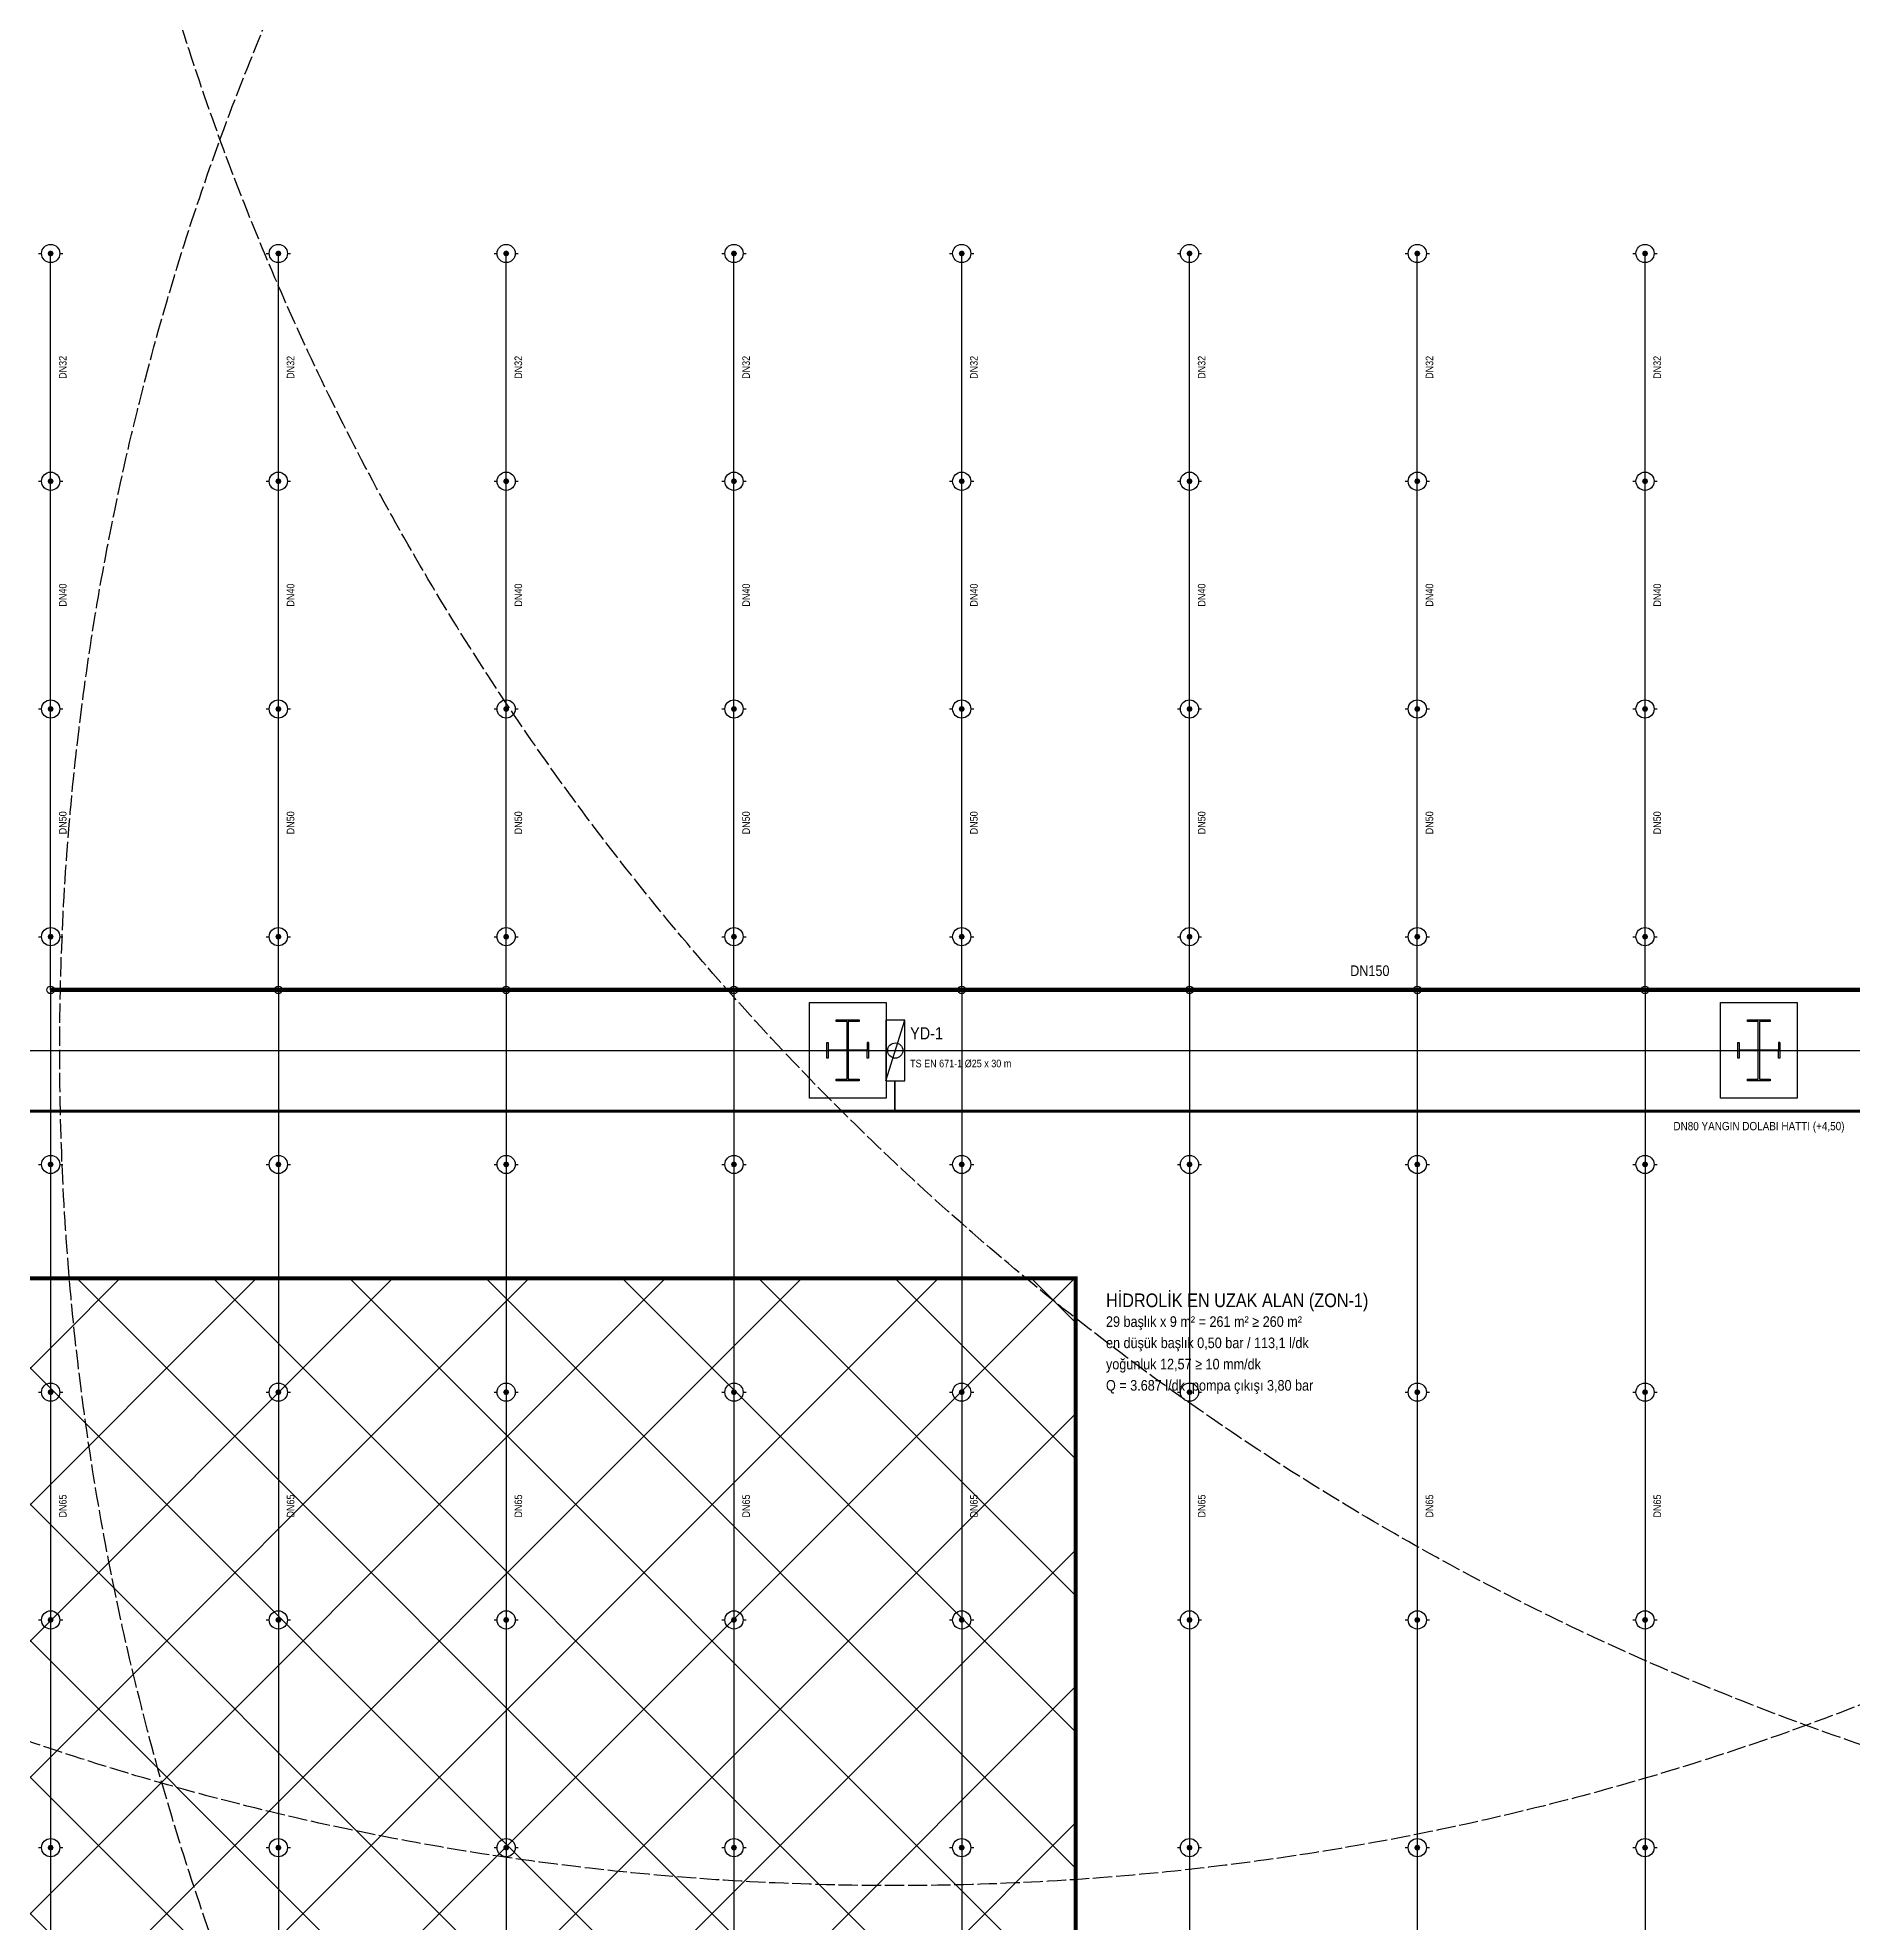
# Model space of a CAD drawing. Header units: centimetres. Extents: x 183171 to 202211, y -17274 to 19108.
# Drawn here: x 185542 to 187932, y 9508 to 11990 of the extents above; entities that cross this region are included whole.
import ezdxf
from ezdxf.enums import TextEntityAlignment as Align

# ---------------------------------------------------------------- set-up
doc = ezdxf.new("R2010")
doc.units = ezdxf.units.CM
doc.header["$LTSCALE"] = 20
doc.linetypes.add('DASHED', pattern=[1.524, 1.27, -0.254])
for name, color, linetype in [('ROTAS-MIMARI', 8, 'CONTINUOUS'), ('ROTAS-MIMARI-AKS', 8, 'CONTINUOUS'), ('ROTAS-MIMARI-KOLON', 8, 'CONTINUOUS'), ('ROTAS-YANGIN-ALAN', 6, 'CONTINUOUS'), ('ROTAS-YANGIN-BASLIK', 1, 'CONTINUOUS'), ('ROTAS-YANGIN-CAP', 2, 'CONTINUOUS'), ('ROTAS-YANGIN-DOLAP', 30, 'CONTINUOUS'), ('ROTAS-YANGIN-DOLAP-BORU', 30, 'CONTINUOUS'), ('ROTAS-YANGIN-DOLAP-ETKI', 9, 'DASHED'), ('ROTAS-YANGIN-SPR-ANA', 1, 'CONTINUOUS'), ('ROTAS-YANGIN-SPR-BORU', 1, 'CONTINUOUS')]:
    doc.layers.add(name, color=color, linetype=linetype)
doc.styles.add('ROTAS', font='arial.ttf')

# ---------------------------------------------------------------- blocks, each defined once
blk = doc.blocks.new('ROTAS-SMB-SPR-DIK')
h = blk.add_hatch(color=256)
h.dxf.hatch_style = 1
h.paths.add_polyline_path([(4, 0), (2.8, 2.8), (0, 4), (-2.8, 2.8), (-4, 0), (-2.8, -2.8), (0, -4), (2.8, -2.8)])
for p, q in [((-16, 0), (-12, 0)), ((12, 0), (16, 0))]:
    blk.add_line(p, q)
blk.add_circle((0, 0), 12)
blk = doc.blocks.new('ROTAS-SMB-DOLAP-PLAN')
blk.add_line((0, -40), (25, 40))
blk.add_lwpolyline([(0, -40), (25, -40), (25, 40), (0, 40)], close=True)
blk.add_circle((12.5, 0), 10)

msp = doc.modelspace()

# ---------------------------------------------------------------- hatches: boundary and pattern name
at = {"layer": 'ROTAS-YANGIN-ALAN'}
h = msp.add_hatch(dxfattribs=at)
h.set_pattern_fill('ANSI37', scale=40)
h.paths.add_polyline_path([(185409, 8256), (186909, 8256), (186909, 10356), (185409, 10356)])

# ---------------------------------------------------------------- linework, layer by layer
at = {"layer": 'ROTAS-MIMARI'}
for points in [[(186558.3, 10719.3), (186659.3, 10719.3), (186659.3, 10593.3), (186558.3, 10593.3), (186558.3, 10719.3)], [(187758.3, 10719.3), (187859.3, 10719.3), (187859.3, 10593.3), (187758.3, 10593.3), (187758.3, 10719.3)]]:
    msp.add_lwpolyline(points, dxfattribs=at)
at = {"layer": 'ROTAS-MIMARI-AKS'}
msp.add_lwpolyline([(184958.8, 10656.3), (200258.8, 10656.3)], dxfattribs=at)
at = {"layer": 'ROTAS-MIMARI-KOLON'}
for points in [[(186593.8, 10694.3), (186593.8, 10696.3)], [(186593.8, 10696.3), (186623.8, 10696.3)], [(186608, 10694.3), (186593.8, 10694.3)], [(186608, 10618.3), (186608, 10694.3)], [(186623.8, 10694.3), (186609.5, 10694.3)], [(186609.5, 10694.3), (186609.5, 10618.3)], [(186623.8, 10696.3), (186623.8, 10694.3)], [(187793.8, 10696.3), (187793.8, 10696.3)], [(187793.8, 10696.3), (187793.8, 10696.3)], [(187793.8, 10694.3), (187793.8, 10696.3)], [(187793.8, 10696.3), (187823.8, 10696.3)], [(187808, 10694.3), (187793.8, 10694.3)], [(187808, 10618.3), (187808, 10694.3)], [(187823.8, 10694.3), (187809.5, 10694.3)], [(187809.5, 10694.3), (187809.5, 10618.3)], [(187823.8, 10696.3), (187823.8, 10694.3)], [(186581.3, 10645.8), (186581.3, 10666.8)], [(186581.3, 10666.8), (186583, 10666.8)], [(186583, 10666.8), (186583, 10656.8)], [(186583, 10656.8), (186634.6, 10656.8)], [(186634.6, 10655.7), (186583, 10655.7)], [(186583, 10655.7), (186583, 10645.8)], [(186636.3, 10666.8), (186634.6, 10666.8)], [(186634.6, 10666.8), (186634.6, 10656.8)], [(186634.6, 10645.8), (186634.6, 10655.7)], [(186636.3, 10666.8), (186636.3, 10645.8)], [(187781.3, 10645.8), (187781.3, 10666.8)], [(187781.3, 10666.8), (187783, 10666.8)], [(187783, 10666.8), (187783, 10656.8)], [(187783, 10656.8), (187834.6, 10656.8)], [(187834.6, 10655.7), (187783, 10655.7)], [(187783, 10655.7), (187783, 10645.8)], [(187836.3, 10666.8), (187834.6, 10666.8)], [(187834.6, 10666.8), (187834.6, 10656.8)], [(187834.6, 10645.8), (187834.6, 10655.7)], [(187836.3, 10666.8), (187836.3, 10645.8)], [(186583, 10645.8), (186581.3, 10645.8)], [(186636.3, 10645.8), (186634.6, 10645.8)], [(187783, 10645.8), (187781.3, 10645.8)], [(187836.3, 10645.8), (187834.6, 10645.8)], [(186593.8, 10616.3), (186593.8, 10618.3)], [(186593.8, 10618.3), (186608, 10618.3)], [(186623.8, 10616.3), (186593.8, 10616.3)], [(186609.5, 10618.3), (186623.8, 10618.3)], [(186623.8, 10618.3), (186623.8, 10616.3)], [(187793.8, 10616.3), (187793.8, 10618.3)], [(187793.8, 10618.3), (187808, 10618.3)], [(187823.8, 10616.3), (187793.8, 10616.3)], [(187809.5, 10618.3), (187823.8, 10618.3)], [(187823.8, 10618.3), (187823.8, 10616.3)]]:
    msp.add_lwpolyline(points, dxfattribs=at)
at = {"layer": 'ROTAS-YANGIN-ALAN', "const_width": 5}
msp.add_lwpolyline([(185409, 8256), (186909, 8256), (186909, 10356), (185409, 10356)], close=True, dxfattribs=at)
at = {"layer": 'ROTAS-YANGIN-DOLAP-BORU'}
for points, const_width in [([(186671, 10576), (186671, 10616)], 2), ([(184609, 10576), (198639, 10576)], 4)]:
    msp.add_lwpolyline(points, dxfattribs=dict(at, const_width=const_width))
at = {"layer": 'ROTAS-YANGIN-DOLAP-ETKI'}
for centre in [(186671, 13056), (189071, 13056), (186671, 10656), (189071, 10656)]:
    msp.add_circle(centre, 3500, dxfattribs=at)
at = {"layer": 'ROTAS-YANGIN-SPR-ANA', "const_width": 6}
msp.add_lwpolyline([(192509, 10736), (185559, 10736)], dxfattribs=at)
at = {"layer": 'ROTAS-YANGIN-SPR-ANA'}
for centre in [(185559, 10736), (185859, 10736), (186159, 10736), (186459, 10736), (186759, 10736), (187059, 10736), (187359, 10736), (187659, 10736)]:
    msp.add_circle(centre, 5, dxfattribs=at)
at = {"layer": 'ROTAS-YANGIN-SPR-BORU'}
for p, q in [((185559, 11406), (185559, 11706)), ((185859, 11406), (185859, 11706)), ((186159, 11406), (186159, 11706)), ((186459, 11406), (186459, 11706)), ((186759, 11406), (186759, 11706)), ((187059, 11406), (187059, 11706)), ((187359, 11406), (187359, 11706)), ((187659, 11406), (187659, 11706)), ((185559, 11106), (185559, 11406)), ((185859, 11106), (185859, 11406)), ((186159, 11106), (186159, 11406)), ((186459, 11106), (186459, 11406)), ((186759, 11106), (186759, 11406)), ((187059, 11106), (187059, 11406)), ((187359, 11106), (187359, 11406)), ((187659, 11106), (187659, 11406)), ((185559, 10806), (185559, 11106)), ((185859, 10806), (185859, 11106)), ((186159, 10806), (186159, 11106)), ((186459, 10806), (186459, 11106)), ((186759, 10806), (186759, 11106)), ((187059, 10806), (187059, 11106)), ((187359, 10806), (187359, 11106)), ((187659, 10806), (187659, 11106)), ((185559, 10736), (185559, 10806)), ((185859, 10736), (185859, 10806)), ((186159, 10736), (186159, 10806)), ((186459, 10736), (186459, 10806)), ((186759, 10736), (186759, 10806)), ((187059, 10736), (187059, 10806)), ((187359, 10736), (187359, 10806)), ((187659, 10736), (187659, 10806)), ((185559, 10736), (185559, 10506)), ((185859, 10736), (185859, 10506)), ((186159, 10736), (186159, 10506)), ((186459, 10736), (186459, 10506)), ((186759, 10736), (186759, 10506)), ((187059, 10736), (187059, 10506)), ((187359, 10736), (187359, 10506)), ((187659, 10736), (187659, 10506)), ((185559, 10506), (185559, 10206)), ((185859, 10506), (185859, 10206)), ((186159, 10506), (186159, 10206)), ((186459, 10506), (186459, 10206)), ((186759, 10506), (186759, 10206)), ((187059, 10506), (187059, 10206)), ((187359, 10506), (187359, 10206)), ((187659, 10506), (187659, 10206)), ((185559, 10206), (185559, 9906)), ((185859, 10206), (185859, 9906)), ((186159, 10206), (186159, 9906)), ((186459, 10206), (186459, 9906)), ((186759, 10206), (186759, 9906)), ((187059, 10206), (187059, 9906)), ((187359, 10206), (187359, 9906)), ((187659, 10206), (187659, 9906)), ((185559, 9906), (185559, 9606)), ((185859, 9906), (185859, 9606)), ((186159, 9906), (186159, 9606)), ((186459, 9906), (186459, 9606)), ((186759, 9906), (186759, 9606)), ((187059, 9906), (187059, 9606)), ((187359, 9906), (187359, 9606)), ((187659, 9906), (187659, 9606)), ((185559, 9606), (185559, 9306)), ((185859, 9606), (185859, 9306)), ((186159, 9606), (186159, 9306)), ((186459, 9606), (186459, 9306)), ((186759, 9606), (186759, 9306)), ((187059, 9606), (187059, 9306)), ((187359, 9606), (187359, 9306)), ((187659, 9606), (187659, 9306))]:
    msp.add_line(p, q, dxfattribs=at)

# ---------------------------------------------------------------- block references
at = {"layer": 'ROTAS-YANGIN-BASLIK'}
for p in [(185559, 11706), (185859, 11706), (186159, 11706), (186459, 11706), (186759, 11706), (187059, 11706), (187359, 11706), (187659, 11706), (185559, 11406), (185859, 11406), (186159, 11406), (186459, 11406), (186759, 11406), (187059, 11406), (187359, 11406), (187659, 11406), (185559, 11106), (185859, 11106), (186159, 11106), (186459, 11106), (186759, 11106), (187059, 11106), (187359, 11106), (187659, 11106), (185559, 10806), (185859, 10806), (186159, 10806), (186459, 10806), (186759, 10806), (187059, 10806), (187359, 10806), (187659, 10806), (185559, 10506), (185859, 10506), (186159, 10506), (186459, 10506), (186759, 10506), (187059, 10506), (187359, 10506), (187659, 10506), (185559, 10206), (185859, 10206), (186159, 10206), (186459, 10206), (186759, 10206), (187059, 10206), (187359, 10206), (187659, 10206), (185559, 9906), (185859, 9906), (186159, 9906), (186459, 9906), (186759, 9906), (187059, 9906), (187359, 9906), (187659, 9906), (185559, 9606), (185859, 9606), (186159, 9606), (186459, 9606), (186759, 9606), (187059, 9606), (187359, 9606), (187659, 9606)]:
    msp.add_blockref('ROTAS-SMB-SPR-DIK', p, dxfattribs=at)
at = {"layer": 'ROTAS-YANGIN-DOLAP'}
msp.add_blockref('ROTAS-SMB-DOLAP-PLAN', (186659, 10656), dxfattribs=at)

# ---------------------------------------------------------------- texts
at = {"layer": 'ROTAS-YANGIN-ALAN', "style": 'ROTAS', "width": 0.85}
for s, height, p in [('HİDROLİK EN UZAK ALAN (ZON-1)', 18, (186949, 10336)), ('29 başlık x 9 m² = 261 m² ≥ 260 m²', 14, (186949, 10306)), ('en düşük başlık 0,50 bar / 113,1 l/dk', 14, (186949, 10278)), ('yoğunluk 12,57 ≥ 10 mm/dk', 14, (186949, 10250)), ('Q = 3.687 l/dk  pompa çıkışı 3,80 bar', 14, (186949, 10222))]:
    msp.add_text(s, height=height, dxfattribs=at).set_placement(p, align=Align.TOP_LEFT)
at = {"layer": 'ROTAS-YANGIN-CAP', "style": 'ROTAS', "width": 0.85}
for s, p in [('DN32', (185575, 11556)), ('DN32', (185875, 11556)), ('DN32', (186175, 11556)), ('DN32', (186475, 11556)), ('DN32', (186775, 11556)), ('DN32', (187075, 11556)), ('DN32', (187375, 11556)), ('DN32', (187675, 11556)), ('DN40', (185575, 11256)), ('DN40', (185875, 11256)), ('DN40', (186175, 11256)), ('DN40', (186475, 11256)), ('DN40', (186775, 11256)), ('DN40', (187075, 11256)), ('DN40', (187375, 11256)), ('DN40', (187675, 11256)), ('DN50', (185575, 10956)), ('DN50', (185875, 10956)), ('DN50', (186175, 10956)), ('DN50', (186475, 10956)), ('DN50', (186775, 10956)), ('DN50', (187075, 10956)), ('DN50', (187375, 10956)), ('DN50', (187675, 10956)), ('DN65', (185575, 10056)), ('DN65', (185875, 10056)), ('DN65', (186175, 10056)), ('DN65', (186475, 10056)), ('DN65', (186775, 10056)), ('DN65', (187075, 10056)), ('DN65', (187375, 10056)), ('DN65', (187675, 10056))]:
    msp.add_text(s, height=10, rotation=90, dxfattribs=at).set_placement(p, align=Align.MIDDLE_CENTER)
msp.add_text('DN150', height=14, dxfattribs=at).set_placement((187296.5, 10750), align=Align.BOTTOM_CENTER)
msp.add_text('DN80 YANGIN DOLABI HATTI (+4,50)', height=11, dxfattribs=at).set_placement((187809, 10562), align=Align.TOP_CENTER)
at = {"layer": 'ROTAS-YANGIN-DOLAP', "style": 'ROTAS', "width": 0.85}
msp.add_text('YD-1', height=16, dxfattribs=at).set_placement((186691, 10666), align=Align.BOTTOM_LEFT)
msp.add_text('TS EN 671-1 Ø25 x 30 m', height=10, dxfattribs=at).set_placement((186691, 10644), align=Align.TOP_LEFT)

doc.saveas('drawing.dxf')
